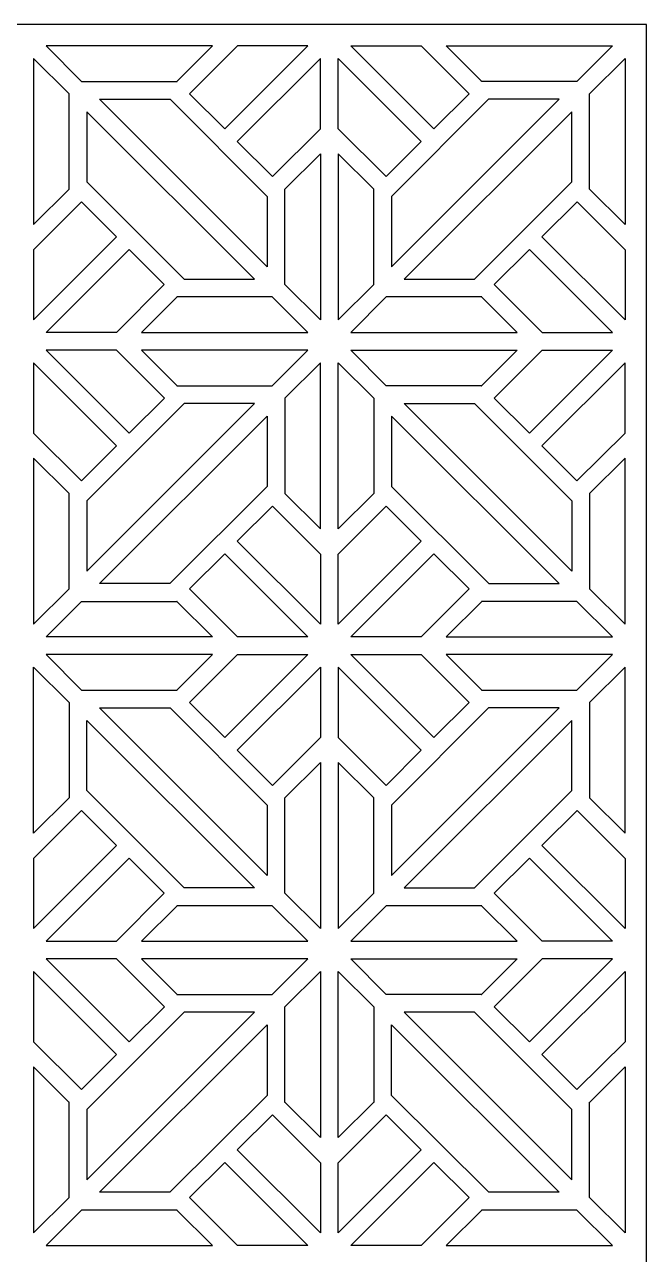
# Model space of a CAD drawing. Header units: centimetres. Extents: x -9.7 to 10.1, y -10.4 to 8.8.
# Drawn here: x -4.83 to 0, y -0.8 to 8.77 of the extents above; entities that cross this region are included whole.
import ezdxf

# ---------------------------------------------------------------- set-up
doc = ezdxf.new("R2010")
doc.units = ezdxf.units.CM
doc.header["$MEASUREMENT"] = 0

msp = doc.modelspace()

# ---------------------------------------------------------------- linework, layer by layer
at = {"color": 177}
for points, knots in [([(-9.6675, -10.37523), (-9.6675, -10.37523), (-9.6675, 8.76644), (-9.6675, 8.76644), (-9.6675, 8.76644), (-9.6675, 8.76644), (0, 8.76644), (0, 8.76644), (0, 8.76644), (0, 8.76644), (0, -10.37523), (0, -10.37523), (0, -10.37523), (0, -10.37523), (-9.6675, -10.37523), (-9.6675, -10.37523)], [0, 0, 0, 0, 0.2, 0.2, 0.2, 0.2, 0.4, 0.4, 0.4, 0.4, 0.6, 0.6, 0.6, 0.6, 1, 1, 1, 1]), ([(-3.64948, 8.32535), (-3.64948, 8.32535), (-3.64864, 8.3245), (-3.64864, 8.3245), (-3.64864, 8.3245), (-3.64864, 8.3245), (-4.39083, 8.3245), (-4.39083, 8.3245), (-4.39083, 8.3245), (-4.39083, 8.3245), (-4.66705, 8.60071), (-4.66705, 8.60071), (-4.66705, 8.60071), (-4.66705, 8.60071), (-3.37411, 8.60071), (-3.37411, 8.60071), (-3.37411, 8.60071), (-3.37411, 8.60071), (-3.65033, 8.3245), (-3.65033, 8.3245), (-3.65033, 8.3245), (-3.65033, 8.3245), (-3.64948, 8.32535), (-3.64948, 8.32535)], [0, 0, 0, 0, 0.1428571, 0.1428571, 0.1428571, 0.1428571, 0.2857143, 0.2857143, 0.2857143, 0.2857143, 0.4285714, 0.4285714, 0.4285714, 0.4285714, 0.5714286, 0.5714286, 0.5714286, 0.5714286, 0.7142857, 0.7142857, 0.7142857, 0.7142857, 1, 1, 1, 1]), ([(-3.55183, 8.22769), (-3.55183, 8.22769), (-3.17881, 8.60071), (-3.17881, 8.60071), (-3.17881, 8.60071), (-3.17881, 8.60071), (-2.63193, 8.60071), (-2.63193, 8.60071), (-2.63193, 8.60071), (-2.63193, 8.60071), (-3.27839, 7.95425), (-3.27839, 7.95425), (-3.27839, 7.95425), (-3.27839, 7.95425), (-3.55183, 8.22769), (-3.55183, 8.22769)], [0, 0, 0, 0, 0.2, 0.2, 0.2, 0.2, 0.4, 0.4, 0.4, 0.4, 0.6, 0.6, 0.6, 0.6, 1, 1, 1, 1]), ([(-1.37861, 8.22769), (-1.37861, 8.22769), (-1.75163, 8.60071), (-1.75163, 8.60071), (-1.75163, 8.60071), (-1.75163, 8.60071), (-2.2985, 8.60071), (-2.2985, 8.60071), (-2.2985, 8.60071), (-2.2985, 8.60071), (-1.65204, 7.95425), (-1.65204, 7.95425), (-1.65204, 7.95425), (-1.65204, 7.95425), (-1.37861, 8.22769), (-1.37861, 8.22769)], [0, 0, 0, 0, 0.2, 0.2, 0.2, 0.2, 0.4, 0.4, 0.4, 0.4, 0.6, 0.6, 0.6, 0.6, 1, 1, 1, 1]), ([(-1.28095, 8.32535), (-1.28095, 8.32535), (-1.28179, 8.3245), (-1.28179, 8.3245), (-1.28179, 8.3245), (-1.28179, 8.3245), (-0.5396, 8.3245), (-0.5396, 8.3245), (-0.5396, 8.3245), (-0.5396, 8.3245), (-0.26338, 8.60071), (-0.26338, 8.60071), (-0.26338, 8.60071), (-0.26338, 8.60071), (-1.55632, 8.60071), (-1.55632, 8.60071), (-1.55632, 8.60071), (-1.55632, 8.60071), (-1.2801, 8.3245), (-1.2801, 8.3245), (-1.2801, 8.3245), (-1.2801, 8.3245), (-1.28095, 8.32535), (-1.28095, 8.32535)], [0, 0, 0, 0, 0.1428571, 0.1428571, 0.1428571, 0.1428571, 0.2857143, 0.2857143, 0.2857143, 0.2857143, 0.4285714, 0.4285714, 0.4285714, 0.4285714, 0.5714286, 0.5714286, 0.5714286, 0.5714286, 0.7142857, 0.7142857, 0.7142857, 0.7142857, 1, 1, 1, 1]), ([(-4.48848, 7.48634), (-4.48848, 7.48634), (-4.7647, 7.21012), (-4.7647, 7.21012), (-4.7647, 7.21012), (-4.7647, 7.21012), (-4.7647, 8.50306), (-4.7647, 8.50306), (-4.7647, 8.50306), (-4.7647, 8.50306), (-4.48848, 8.22684), (-4.48848, 8.22684), (-4.48848, 8.22684), (-4.48848, 8.22684), (-4.48848, 7.48465), (-4.48848, 7.48465), (-4.48848, 7.48465), (-4.48848, 7.48465), (-4.48848, 7.48634), (-4.48848, 7.48634)], [0, 0, 0, 0, 0.1666667, 0.1666667, 0.1666667, 0.1666667, 0.3333333, 0.3333333, 0.3333333, 0.3333333, 0.5, 0.5, 0.5, 0.5, 0.6666667, 0.6666667, 0.6666667, 0.6666667, 1, 1, 1, 1]), ([(-3.18073, 7.85659), (-3.18073, 7.85659), (-2.53427, 8.50306), (-2.53427, 8.50306), (-2.53427, 8.50306), (-2.53427, 8.50306), (-2.53427, 7.95618), (-2.53427, 7.95618), (-2.53427, 7.95618), (-2.53427, 7.95618), (-2.9073, 7.58315), (-2.9073, 7.58315), (-2.9073, 7.58315), (-2.9073, 7.58315), (-3.18073, 7.85659), (-3.18073, 7.85659)], [0, 0, 0, 0, 0.2, 0.2, 0.2, 0.2, 0.4, 0.4, 0.4, 0.4, 0.6, 0.6, 0.6, 0.6, 1, 1, 1, 1]), ([(-1.7497, 7.85659), (-1.7497, 7.85659), (-2.39616, 8.50306), (-2.39616, 8.50306), (-2.39616, 8.50306), (-2.39616, 8.50306), (-2.39616, 7.95618), (-2.39616, 7.95618), (-2.39616, 7.95618), (-2.39616, 7.95618), (-2.02313, 7.58315), (-2.02313, 7.58315), (-2.02313, 7.58315), (-2.02313, 7.58315), (-1.7497, 7.85659), (-1.7497, 7.85659)], [0, 0, 0, 0, 0.2, 0.2, 0.2, 0.2, 0.4, 0.4, 0.4, 0.4, 0.6, 0.6, 0.6, 0.6, 1, 1, 1, 1]), ([(-0.44195, 7.48634), (-0.44195, 7.48634), (-0.16573, 7.21012), (-0.16573, 7.21012), (-0.16573, 7.21012), (-0.16573, 7.21012), (-0.16573, 8.50306), (-0.16573, 8.50306), (-0.16573, 8.50306), (-0.16573, 8.50306), (-0.44195, 8.22684), (-0.44195, 8.22684), (-0.44195, 8.22684), (-0.44195, 8.22684), (-0.44195, 7.48465), (-0.44195, 7.48465), (-0.44195, 7.48465), (-0.44195, 7.48465), (-0.44195, 7.48634), (-0.44195, 7.48634)], [0, 0, 0, 0, 0.1666667, 0.1666667, 0.1666667, 0.1666667, 0.3333333, 0.3333333, 0.3333333, 0.3333333, 0.5, 0.5, 0.5, 0.5, 0.6666667, 0.6666667, 0.6666667, 0.6666667, 1, 1, 1, 1]), ([(-2.94859, 7.42914), (-2.94859, 7.42914), (-3.70312, 8.18571), (-3.70312, 8.18571), (-3.70312, 8.18571), (-3.70312, 8.18571), (-4.25272, 8.18639), (-4.25272, 8.18639), (-4.25272, 8.18639), (-4.25272, 8.18639), (-2.94859, 6.88226), (-2.94859, 6.88226), (-2.94859, 6.88226), (-2.94859, 6.88226), (-2.94859, 7.42914), (-2.94859, 7.42914)], [0, 0, 0, 0, 0.2, 0.2, 0.2, 0.2, 0.4, 0.4, 0.4, 0.4, 0.6, 0.6, 0.6, 0.6, 1, 1, 1, 1]), ([(-1.98184, 7.42914), (-1.98184, 7.42914), (-1.22732, 8.18571), (-1.22732, 8.18571), (-1.22732, 8.18571), (-1.22732, 8.18571), (-0.67771, 8.18639), (-0.67771, 8.18639), (-0.67771, 8.18639), (-0.67771, 8.18639), (-1.98184, 6.88226), (-1.98184, 6.88226), (-1.98184, 6.88226), (-1.98184, 6.88226), (-1.98184, 7.42914), (-1.98184, 7.42914)], [0, 0, 0, 0, 0.2, 0.2, 0.2, 0.2, 0.4, 0.4, 0.4, 0.4, 0.6, 0.6, 0.6, 0.6, 1, 1, 1, 1]), ([(-3.59313, 6.7846), (-3.59313, 6.7846), (-4.35038, 7.54186), (-4.35038, 7.54186), (-4.35038, 7.54186), (-4.35038, 7.54186), (-4.35038, 8.08873), (-4.35038, 8.08873), (-4.35038, 8.08873), (-4.35038, 8.08873), (-3.04625, 6.7846), (-3.04625, 6.7846), (-3.04625, 6.7846), (-3.04625, 6.7846), (-3.59313, 6.7846), (-3.59313, 6.7846)], [0, 0, 0, 0, 0.2, 0.2, 0.2, 0.2, 0.4, 0.4, 0.4, 0.4, 0.6, 0.6, 0.6, 0.6, 1, 1, 1, 1]), ([(-1.33731, 6.7846), (-1.33731, 6.7846), (-1.88419, 6.7846), (-1.88419, 6.7846), (-1.88419, 6.7846), (-1.88419, 6.7846), (-0.58006, 8.08873), (-0.58006, 8.08873), (-0.58006, 8.08873), (-0.58006, 8.08873), (-0.58006, 7.54186), (-0.58006, 7.54186), (-0.58006, 7.54186), (-0.58006, 7.54186), (-1.33731, 6.7846), (-1.33731, 6.7846)], [0, 0, 0, 0, 0.2, 0.2, 0.2, 0.2, 0.4, 0.4, 0.4, 0.4, 0.6, 0.6, 0.6, 0.6, 1, 1, 1, 1]), ([(-2.80964, 7.4855), (-2.80964, 7.4855), (-2.81048, 7.48634), (-2.81048, 7.48634), (-2.81048, 7.48634), (-2.81048, 7.48634), (-2.81048, 6.74415), (-2.81048, 6.74415), (-2.81048, 6.74415), (-2.81048, 6.74415), (-2.53427, 6.46794), (-2.53427, 6.46794), (-2.53427, 6.46794), (-2.53427, 6.46794), (-2.53427, 7.76087), (-2.53427, 7.76087), (-2.53427, 7.76087), (-2.53427, 7.76087), (-2.81048, 7.48465), (-2.81048, 7.48465), (-2.81048, 7.48465), (-2.81048, 7.48465), (-2.80964, 7.4855), (-2.80964, 7.4855)], [0, 0, 0, 0, 0.1428571, 0.1428571, 0.1428571, 0.1428571, 0.2857143, 0.2857143, 0.2857143, 0.2857143, 0.4285714, 0.4285714, 0.4285714, 0.4285714, 0.5714286, 0.5714286, 0.5714286, 0.5714286, 0.7142857, 0.7142857, 0.7142857, 0.7142857, 1, 1, 1, 1]), ([(-2.12079, 7.4855), (-2.12079, 7.4855), (-2.11995, 7.48634), (-2.11995, 7.48634), (-2.11995, 7.48634), (-2.11995, 7.48634), (-2.11995, 6.74415), (-2.11995, 6.74415), (-2.11995, 6.74415), (-2.11995, 6.74415), (-2.39616, 6.46794), (-2.39616, 6.46794), (-2.39616, 6.46794), (-2.39616, 6.46794), (-2.39616, 7.76087), (-2.39616, 7.76087), (-2.39616, 7.76087), (-2.39616, 7.76087), (-2.11995, 7.48465), (-2.11995, 7.48465), (-2.11995, 7.48465), (-2.11995, 7.48465), (-2.12079, 7.4855), (-2.12079, 7.4855)], [0, 0, 0, 0, 0.1428571, 0.1428571, 0.1428571, 0.1428571, 0.2857143, 0.2857143, 0.2857143, 0.2857143, 0.4285714, 0.4285714, 0.4285714, 0.4285714, 0.5714286, 0.5714286, 0.5714286, 0.5714286, 0.7142857, 0.7142857, 0.7142857, 0.7142857, 1, 1, 1, 1]), ([(-4.7647, 7.01482), (-4.7647, 7.01482), (-4.39168, 7.38784), (-4.39168, 7.38784), (-4.39168, 7.38784), (-4.39168, 7.38784), (-4.11823, 7.1144), (-4.11823, 7.1144), (-4.11823, 7.1144), (-4.11823, 7.1144), (-4.7647, 6.46794), (-4.7647, 6.46794), (-4.7647, 6.46794), (-4.7647, 6.46794), (-4.7647, 7.01482), (-4.7647, 7.01482)], [0, 0, 0, 0, 0.2, 0.2, 0.2, 0.2, 0.4, 0.4, 0.4, 0.4, 0.6, 0.6, 0.6, 0.6, 1, 1, 1, 1]), ([(-0.16573, 7.01482), (-0.16573, 7.01482), (-0.53876, 7.38784), (-0.53876, 7.38784), (-0.53876, 7.38784), (-0.53876, 7.38784), (-0.8122, 7.1144), (-0.8122, 7.1144), (-0.8122, 7.1144), (-0.8122, 7.1144), (-0.16573, 6.46794), (-0.16573, 6.46794), (-0.16573, 6.46794), (-0.16573, 6.46794), (-0.16573, 7.01482), (-0.16573, 7.01482)], [0, 0, 0, 0, 0.2, 0.2, 0.2, 0.2, 0.4, 0.4, 0.4, 0.4, 0.6, 0.6, 0.6, 0.6, 1, 1, 1, 1]), ([(-4.12017, 6.37028), (-4.12017, 6.37028), (-3.74814, 6.74431), (-3.74814, 6.74431), (-3.74814, 6.74431), (-3.74814, 6.74431), (-4.02058, 7.01675), (-4.02058, 7.01675), (-4.02058, 7.01675), (-4.02058, 7.01675), (-4.66705, 6.37028), (-4.66705, 6.37028), (-4.66705, 6.37028), (-4.66705, 6.37028), (-4.12017, 6.37028), (-4.12017, 6.37028)], [0, 0, 0, 0, 0.2, 0.2, 0.2, 0.2, 0.4, 0.4, 0.4, 0.4, 0.6, 0.6, 0.6, 0.6, 1, 1, 1, 1]), ([(-0.81026, 6.37028), (-0.81026, 6.37028), (-1.18229, 6.74431), (-1.18229, 6.74431), (-1.18229, 6.74431), (-1.18229, 6.74431), (-0.90985, 7.01675), (-0.90985, 7.01675), (-0.90985, 7.01675), (-0.90985, 7.01675), (-0.26338, 6.37028), (-0.26338, 6.37028), (-0.26338, 6.37028), (-0.26338, 6.37028), (-0.81026, 6.37028), (-0.81026, 6.37028)], [0, 0, 0, 0, 0.2, 0.2, 0.2, 0.2, 0.4, 0.4, 0.4, 0.4, 0.6, 0.6, 0.6, 0.6, 1, 1, 1, 1]), ([(-3.64948, 6.64565), (-3.64948, 6.64565), (-3.65033, 6.64649), (-3.65033, 6.64649), (-3.65033, 6.64649), (-3.65033, 6.64649), (-2.90814, 6.64649), (-2.90814, 6.64649), (-2.90814, 6.64649), (-2.90814, 6.64649), (-2.63193, 6.37028), (-2.63193, 6.37028), (-2.63193, 6.37028), (-2.63193, 6.37028), (-3.92485, 6.37028), (-3.92485, 6.37028), (-3.92485, 6.37028), (-3.92485, 6.37028), (-3.64864, 6.64649), (-3.64864, 6.64649), (-3.64864, 6.64649), (-3.64864, 6.64649), (-3.64948, 6.64565), (-3.64948, 6.64565)], [0, 0, 0, 0, 0.1428571, 0.1428571, 0.1428571, 0.1428571, 0.2857143, 0.2857143, 0.2857143, 0.2857143, 0.4285714, 0.4285714, 0.4285714, 0.4285714, 0.5714286, 0.5714286, 0.5714286, 0.5714286, 0.7142857, 0.7142857, 0.7142857, 0.7142857, 1, 1, 1, 1]), ([(-1.28179, 6.64649), (-1.28179, 6.64649), (-1.00558, 6.37028), (-1.00558, 6.37028), (-1.00558, 6.37028), (-1.00558, 6.37028), (-2.2985, 6.37028), (-2.2985, 6.37028), (-2.2985, 6.37028), (-2.2985, 6.37028), (-2.02229, 6.64649), (-2.02229, 6.64649), (-2.02229, 6.64649), (-2.02229, 6.64649), (-1.2801, 6.64649), (-1.2801, 6.64649), (-1.2801, 6.64649), (-1.2801, 6.64649), (-1.28095, 6.64565), (-1.28095, 6.64565), (-1.28095, 6.64565), (-1.28095, 6.64565), (-1.28179, 6.64649), (-1.28179, 6.64649)], [0, 0, 0, 0, 0.1428571, 0.1428571, 0.1428571, 0.1428571, 0.2857143, 0.2857143, 0.2857143, 0.2857143, 0.4285714, 0.4285714, 0.4285714, 0.4285714, 0.5714286, 0.5714286, 0.5714286, 0.5714286, 0.7142857, 0.7142857, 0.7142857, 0.7142857, 1, 1, 1, 1]), ([(-4.12017, 6.23217), (-4.12017, 6.23217), (-3.74714, 5.85915), (-3.74714, 5.85915), (-3.74714, 5.85915), (-3.74714, 5.85915), (-4.02058, 5.58571), (-4.02058, 5.58571), (-4.02058, 5.58571), (-4.02058, 5.58571), (-4.66705, 6.23217), (-4.66705, 6.23217), (-4.66705, 6.23217), (-4.66705, 6.23217), (-4.12017, 6.23217), (-4.12017, 6.23217)], [0, 0, 0, 0, 0.2, 0.2, 0.2, 0.2, 0.4, 0.4, 0.4, 0.4, 0.6, 0.6, 0.6, 0.6, 1, 1, 1, 1]), ([(-3.64864, 5.95596), (-3.64864, 5.95596), (-3.92485, 6.23217), (-3.92485, 6.23217), (-3.92485, 6.23217), (-3.92485, 6.23217), (-2.63193, 6.23217), (-2.63193, 6.23217), (-2.63193, 6.23217), (-2.63193, 6.23217), (-2.90814, 5.95596), (-2.90814, 5.95596), (-2.90814, 5.95596), (-2.90814, 5.95596), (-3.65033, 5.95596), (-3.65033, 5.95596), (-3.65033, 5.95596), (-3.65033, 5.95596), (-3.64864, 5.95596), (-3.64864, 5.95596)], [0, 0, 0, 0, 0.1666667, 0.1666667, 0.1666667, 0.1666667, 0.3333333, 0.3333333, 0.3333333, 0.3333333, 0.5, 0.5, 0.5, 0.5, 0.6666667, 0.6666667, 0.6666667, 0.6666667, 1, 1, 1, 1]), ([(-1.28179, 5.95596), (-1.28179, 5.95596), (-1.00558, 6.23217), (-1.00558, 6.23217), (-1.00558, 6.23217), (-1.00558, 6.23217), (-2.2985, 6.23217), (-2.2985, 6.23217), (-2.2985, 6.23217), (-2.2985, 6.23217), (-2.02229, 5.95596), (-2.02229, 5.95596), (-2.02229, 5.95596), (-2.02229, 5.95596), (-1.2801, 5.95596), (-1.2801, 5.95596), (-1.2801, 5.95596), (-1.2801, 5.95596), (-1.28179, 5.95596), (-1.28179, 5.95596)], [0, 0, 0, 0, 0.1666667, 0.1666667, 0.1666667, 0.1666667, 0.3333333, 0.3333333, 0.3333333, 0.3333333, 0.5, 0.5, 0.5, 0.5, 0.6666667, 0.6666667, 0.6666667, 0.6666667, 1, 1, 1, 1]), ([(-0.81026, 6.23217), (-0.81026, 6.23217), (-1.18329, 5.85915), (-1.18329, 5.85915), (-1.18329, 5.85915), (-1.18329, 5.85915), (-0.90985, 5.58571), (-0.90985, 5.58571), (-0.90985, 5.58571), (-0.90985, 5.58571), (-0.26338, 6.23217), (-0.26338, 6.23217), (-0.26338, 6.23217), (-0.26338, 6.23217), (-0.81026, 6.23217), (-0.81026, 6.23217)], [0, 0, 0, 0, 0.2, 0.2, 0.2, 0.2, 0.4, 0.4, 0.4, 0.4, 0.6, 0.6, 0.6, 0.6, 1, 1, 1, 1]), ([(-4.7647, 6.13452), (-4.7647, 6.13452), (-4.11823, 5.48805), (-4.11823, 5.48805), (-4.11823, 5.48805), (-4.11823, 5.48805), (-4.39067, 5.21562), (-4.39067, 5.21562), (-4.39067, 5.21562), (-4.39067, 5.21562), (-4.7647, 5.58764), (-4.7647, 5.58764), (-4.7647, 5.58764), (-4.7647, 5.58764), (-4.7647, 6.13452), (-4.7647, 6.13452)], [0, 0, 0, 0, 0.2, 0.2, 0.2, 0.2, 0.4, 0.4, 0.4, 0.4, 0.6, 0.6, 0.6, 0.6, 1, 1, 1, 1]), ([(-2.80964, 5.11696), (-2.80964, 5.11696), (-2.81048, 5.11611), (-2.81048, 5.11611), (-2.81048, 5.11611), (-2.81048, 5.11611), (-2.81048, 5.85831), (-2.81048, 5.85831), (-2.81048, 5.85831), (-2.81048, 5.85831), (-2.53427, 6.13452), (-2.53427, 6.13452), (-2.53427, 6.13452), (-2.53427, 6.13452), (-2.53427, 4.84159), (-2.53427, 4.84159), (-2.53427, 4.84159), (-2.53427, 4.84159), (-2.81048, 5.1178), (-2.81048, 5.1178), (-2.81048, 5.1178), (-2.81048, 5.1178), (-2.80964, 5.11696), (-2.80964, 5.11696)], [0, 0, 0, 0, 0.1428571, 0.1428571, 0.1428571, 0.1428571, 0.2857143, 0.2857143, 0.2857143, 0.2857143, 0.4285714, 0.4285714, 0.4285714, 0.4285714, 0.5714286, 0.5714286, 0.5714286, 0.5714286, 0.7142857, 0.7142857, 0.7142857, 0.7142857, 1, 1, 1, 1]), ([(-2.12079, 5.11696), (-2.12079, 5.11696), (-2.11995, 5.11611), (-2.11995, 5.11611), (-2.11995, 5.11611), (-2.11995, 5.11611), (-2.11995, 5.85831), (-2.11995, 5.85831), (-2.11995, 5.85831), (-2.11995, 5.85831), (-2.39616, 6.13452), (-2.39616, 6.13452), (-2.39616, 6.13452), (-2.39616, 6.13452), (-2.39616, 4.84159), (-2.39616, 4.84159), (-2.39616, 4.84159), (-2.39616, 4.84159), (-2.11995, 5.1178), (-2.11995, 5.1178), (-2.11995, 5.1178), (-2.11995, 5.1178), (-2.12079, 5.11696), (-2.12079, 5.11696)], [0, 0, 0, 0, 0.1428571, 0.1428571, 0.1428571, 0.1428571, 0.2857143, 0.2857143, 0.2857143, 0.2857143, 0.4285714, 0.4285714, 0.4285714, 0.4285714, 0.5714286, 0.5714286, 0.5714286, 0.5714286, 0.7142857, 0.7142857, 0.7142857, 0.7142857, 1, 1, 1, 1]), ([(-0.16573, 5.58764), (-0.16573, 5.58764), (-0.53976, 5.21562), (-0.53976, 5.21562), (-0.53976, 5.21562), (-0.53976, 5.21562), (-0.8122, 5.48805), (-0.8122, 5.48805), (-0.8122, 5.48805), (-0.8122, 5.48805), (-0.16573, 6.13452), (-0.16573, 6.13452), (-0.16573, 6.13452), (-0.16573, 6.13452), (-0.16573, 5.58764), (-0.16573, 5.58764)], [0, 0, 0, 0, 0.2, 0.2, 0.2, 0.2, 0.4, 0.4, 0.4, 0.4, 0.6, 0.6, 0.6, 0.6, 1, 1, 1, 1]), ([(-4.35038, 5.0606), (-4.35038, 5.0606), (-3.59313, 5.81785), (-3.59313, 5.81785), (-3.59313, 5.81785), (-3.59313, 5.81785), (-3.04625, 5.81785), (-3.04625, 5.81785), (-3.04625, 5.81785), (-3.04625, 5.81785), (-4.35038, 4.51372), (-4.35038, 4.51372), (-4.35038, 4.51372), (-4.35038, 4.51372), (-4.35038, 5.0606), (-4.35038, 5.0606)], [0, 0, 0, 0, 0.2, 0.2, 0.2, 0.2, 0.4, 0.4, 0.4, 0.4, 0.6, 0.6, 0.6, 0.6, 1, 1, 1, 1]), ([(-0.58006, 5.0606), (-0.58006, 5.0606), (-1.33731, 5.81785), (-1.33731, 5.81785), (-1.33731, 5.81785), (-1.33731, 5.81785), (-1.88419, 5.81785), (-1.88419, 5.81785), (-1.88419, 5.81785), (-1.88419, 5.81785), (-0.58006, 4.51372), (-0.58006, 4.51372), (-0.58006, 4.51372), (-0.58006, 4.51372), (-0.58006, 5.0606), (-0.58006, 5.0606)], [0, 0, 0, 0, 0.2, 0.2, 0.2, 0.2, 0.4, 0.4, 0.4, 0.4, 0.6, 0.6, 0.6, 0.6, 1, 1, 1, 1]), ([(-3.70585, 4.41607), (-3.70585, 4.41607), (-2.94928, 5.17059), (-2.94928, 5.17059), (-2.94928, 5.17059), (-2.94928, 5.17059), (-2.94859, 5.7202), (-2.94859, 5.7202), (-2.94859, 5.7202), (-2.94859, 5.7202), (-4.25272, 4.41607), (-4.25272, 4.41607), (-4.25272, 4.41607), (-4.25272, 4.41607), (-3.70585, 4.41607), (-3.70585, 4.41607)], [0, 0, 0, 0, 0.2, 0.2, 0.2, 0.2, 0.4, 0.4, 0.4, 0.4, 0.6, 0.6, 0.6, 0.6, 1, 1, 1, 1]), ([(-1.22458, 4.41607), (-1.22458, 4.41607), (-1.98116, 5.17059), (-1.98116, 5.17059), (-1.98116, 5.17059), (-1.98116, 5.17059), (-1.98184, 5.7202), (-1.98184, 5.7202), (-1.98184, 5.7202), (-1.98184, 5.7202), (-0.67771, 4.41607), (-0.67771, 4.41607), (-0.67771, 4.41607), (-0.67771, 4.41607), (-1.22458, 4.41607), (-1.22458, 4.41607)], [0, 0, 0, 0, 0.2, 0.2, 0.2, 0.2, 0.4, 0.4, 0.4, 0.4, 0.6, 0.6, 0.6, 0.6, 1, 1, 1, 1]), ([(-4.48933, 5.11696), (-4.48933, 5.11696), (-4.48849, 5.1178), (-4.48849, 5.1178), (-4.48849, 5.1178), (-4.48849, 5.1178), (-4.48849, 4.37561), (-4.48849, 4.37561), (-4.48849, 4.37561), (-4.48849, 4.37561), (-4.7647, 4.0994), (-4.7647, 4.0994), (-4.7647, 4.0994), (-4.7647, 4.0994), (-4.7647, 5.39233), (-4.7647, 5.39233), (-4.7647, 5.39233), (-4.7647, 5.39233), (-4.48849, 5.11611), (-4.48849, 5.11611), (-4.48849, 5.11611), (-4.48849, 5.11611), (-4.48933, 5.11696), (-4.48933, 5.11696)], [0, 0, 0, 0, 0.1428571, 0.1428571, 0.1428571, 0.1428571, 0.2857143, 0.2857143, 0.2857143, 0.2857143, 0.4285714, 0.4285714, 0.4285714, 0.4285714, 0.5714286, 0.5714286, 0.5714286, 0.5714286, 0.7142857, 0.7142857, 0.7142857, 0.7142857, 1, 1, 1, 1]), ([(-0.44195, 5.11611), (-0.44195, 5.11611), (-0.16573, 5.39233), (-0.16573, 5.39233), (-0.16573, 5.39233), (-0.16573, 5.39233), (-0.16573, 4.0994), (-0.16573, 4.0994), (-0.16573, 4.0994), (-0.16573, 4.0994), (-0.44195, 4.37561), (-0.44195, 4.37561), (-0.44195, 4.37561), (-0.44195, 4.37561), (-0.44195, 5.1178), (-0.44195, 5.1178), (-0.44195, 5.1178), (-0.44195, 5.1178), (-0.4411, 5.11696), (-0.4411, 5.11696), (-0.4411, 5.11696), (-0.4411, 5.11696), (-0.44195, 5.11611), (-0.44195, 5.11611)], [0, 0, 0, 0, 0.1428571, 0.1428571, 0.1428571, 0.1428571, 0.2857143, 0.2857143, 0.2857143, 0.2857143, 0.4285714, 0.4285714, 0.4285714, 0.4285714, 0.5714286, 0.5714286, 0.5714286, 0.5714286, 0.7142857, 0.7142857, 0.7142857, 0.7142857, 1, 1, 1, 1]), ([(-3.18073, 4.74586), (-3.18073, 4.74586), (-2.53427, 4.0994), (-2.53427, 4.0994), (-2.53427, 4.0994), (-2.53427, 4.0994), (-2.53427, 4.64627), (-2.53427, 4.64627), (-2.53427, 4.64627), (-2.53427, 4.64627), (-2.9073, 5.0193), (-2.9073, 5.0193), (-2.9073, 5.0193), (-2.9073, 5.0193), (-3.18073, 4.74586), (-3.18073, 4.74586)], [0, 0, 0, 0, 0.2, 0.2, 0.2, 0.2, 0.4, 0.4, 0.4, 0.4, 0.6, 0.6, 0.6, 0.6, 1, 1, 1, 1]), ([(-2.02313, 5.0193), (-2.02313, 5.0193), (-2.39616, 4.64627), (-2.39616, 4.64627), (-2.39616, 4.64627), (-2.39616, 4.64627), (-2.39616, 4.0994), (-2.39616, 4.0994), (-2.39616, 4.0994), (-2.39616, 4.0994), (-1.7497, 4.74586), (-1.7497, 4.74586), (-1.7497, 4.74586), (-1.7497, 4.74586), (-2.02313, 5.0193), (-2.02313, 5.0193)], [0, 0, 0, 0, 0.2, 0.2, 0.2, 0.2, 0.4, 0.4, 0.4, 0.4, 0.6, 0.6, 0.6, 0.6, 1, 1, 1, 1]), ([(-3.55183, 4.37477), (-3.55183, 4.37477), (-3.17881, 4.00174), (-3.17881, 4.00174), (-3.17881, 4.00174), (-3.17881, 4.00174), (-2.63193, 4.00174), (-2.63193, 4.00174), (-2.63193, 4.00174), (-2.63193, 4.00174), (-3.27839, 4.64821), (-3.27839, 4.64821), (-3.27839, 4.64821), (-3.27839, 4.64821), (-3.55183, 4.37477), (-3.55183, 4.37477)], [0, 0, 0, 0, 0.2, 0.2, 0.2, 0.2, 0.4, 0.4, 0.4, 0.4, 0.6, 0.6, 0.6, 0.6, 1, 1, 1, 1]), ([(-1.65204, 4.64821), (-1.65204, 4.64821), (-2.2985, 4.00174), (-2.2985, 4.00174), (-2.2985, 4.00174), (-2.2985, 4.00174), (-1.75163, 4.00174), (-1.75163, 4.00174), (-1.75163, 4.00174), (-1.75163, 4.00174), (-1.37861, 4.37477), (-1.37861, 4.37477), (-1.37861, 4.37477), (-1.37861, 4.37477), (-1.65204, 4.64821), (-1.65204, 4.64821)], [0, 0, 0, 0, 0.2, 0.2, 0.2, 0.2, 0.4, 0.4, 0.4, 0.4, 0.6, 0.6, 0.6, 0.6, 1, 1, 1, 1]), ([(-3.64948, 4.27711), (-3.64948, 4.27711), (-3.64864, 4.27796), (-3.64864, 4.27796), (-3.64864, 4.27796), (-3.64864, 4.27796), (-4.39083, 4.27796), (-4.39083, 4.27796), (-4.39083, 4.27796), (-4.39083, 4.27796), (-4.66705, 4.00174), (-4.66705, 4.00174), (-4.66705, 4.00174), (-4.66705, 4.00174), (-3.37411, 4.00174), (-3.37411, 4.00174), (-3.37411, 4.00174), (-3.37411, 4.00174), (-3.65033, 4.27796), (-3.65033, 4.27796), (-3.65033, 4.27796), (-3.65033, 4.27796), (-3.64948, 4.27711), (-3.64948, 4.27711)], [0, 0, 0, 0, 0.1428571, 0.1428571, 0.1428571, 0.1428571, 0.2857143, 0.2857143, 0.2857143, 0.2857143, 0.4285714, 0.4285714, 0.4285714, 0.4285714, 0.5714286, 0.5714286, 0.5714286, 0.5714286, 0.7142857, 0.7142857, 0.7142857, 0.7142857, 1, 1, 1, 1]), ([(-1.28095, 4.27711), (-1.28095, 4.27711), (-1.28179, 4.27796), (-1.28179, 4.27796), (-1.28179, 4.27796), (-1.28179, 4.27796), (-0.5396, 4.27796), (-0.5396, 4.27796), (-0.5396, 4.27796), (-0.5396, 4.27796), (-0.26338, 4.00174), (-0.26338, 4.00174), (-0.26338, 4.00174), (-0.26338, 4.00174), (-1.55632, 4.00174), (-1.55632, 4.00174), (-1.55632, 4.00174), (-1.55632, 4.00174), (-1.2801, 4.27796), (-1.2801, 4.27796), (-1.2801, 4.27796), (-1.2801, 4.27796), (-1.28095, 4.27711), (-1.28095, 4.27711)], [0, 0, 0, 0, 0.1428571, 0.1428571, 0.1428571, 0.1428571, 0.2857143, 0.2857143, 0.2857143, 0.2857143, 0.4285714, 0.4285714, 0.4285714, 0.4285714, 0.5714286, 0.5714286, 0.5714286, 0.5714286, 0.7142857, 0.7142857, 0.7142857, 0.7142857, 1, 1, 1, 1]), ([(-3.64948, 3.58826), (-3.64948, 3.58826), (-3.64864, 3.58742), (-3.64864, 3.58742), (-3.64864, 3.58742), (-3.64864, 3.58742), (-4.39083, 3.58742), (-4.39083, 3.58742), (-4.39083, 3.58742), (-4.39083, 3.58742), (-4.66705, 3.86364), (-4.66705, 3.86364), (-4.66705, 3.86364), (-4.66705, 3.86364), (-3.37411, 3.86364), (-3.37411, 3.86364), (-3.37411, 3.86364), (-3.37411, 3.86364), (-3.65033, 3.58742), (-3.65033, 3.58742), (-3.65033, 3.58742), (-3.65033, 3.58742), (-3.64948, 3.58826), (-3.64948, 3.58826)], [0, 0, 0, 0, 0.1428571, 0.1428571, 0.1428571, 0.1428571, 0.2857143, 0.2857143, 0.2857143, 0.2857143, 0.4285714, 0.4285714, 0.4285714, 0.4285714, 0.5714286, 0.5714286, 0.5714286, 0.5714286, 0.7142857, 0.7142857, 0.7142857, 0.7142857, 1, 1, 1, 1]), ([(-3.27839, 3.21717), (-3.27839, 3.21717), (-2.63193, 3.86364), (-2.63193, 3.86364), (-2.63193, 3.86364), (-2.63193, 3.86364), (-3.17881, 3.86364), (-3.17881, 3.86364), (-3.17881, 3.86364), (-3.17881, 3.86364), (-3.55183, 3.49061), (-3.55183, 3.49061), (-3.55183, 3.49061), (-3.55183, 3.49061), (-3.27839, 3.21717), (-3.27839, 3.21717)], [0, 0, 0, 0, 0.2, 0.2, 0.2, 0.2, 0.4, 0.4, 0.4, 0.4, 0.6, 0.6, 0.6, 0.6, 1, 1, 1, 1]), ([(-1.37861, 3.49061), (-1.37861, 3.49061), (-1.75163, 3.86364), (-1.75163, 3.86364), (-1.75163, 3.86364), (-1.75163, 3.86364), (-2.2985, 3.86364), (-2.2985, 3.86364), (-2.2985, 3.86364), (-2.2985, 3.86364), (-1.65204, 3.21717), (-1.65204, 3.21717), (-1.65204, 3.21717), (-1.65204, 3.21717), (-1.37861, 3.49061), (-1.37861, 3.49061)], [0, 0, 0, 0, 0.2, 0.2, 0.2, 0.2, 0.4, 0.4, 0.4, 0.4, 0.6, 0.6, 0.6, 0.6, 1, 1, 1, 1]), ([(-1.2801, 3.58742), (-1.2801, 3.58742), (-1.55632, 3.86364), (-1.55632, 3.86364), (-1.55632, 3.86364), (-1.55632, 3.86364), (-0.26338, 3.86364), (-0.26338, 3.86364), (-0.26338, 3.86364), (-0.26338, 3.86364), (-0.5396, 3.58742), (-0.5396, 3.58742), (-0.5396, 3.58742), (-0.5396, 3.58742), (-1.28179, 3.58742), (-1.28179, 3.58742), (-1.28179, 3.58742), (-1.28179, 3.58742), (-1.28095, 3.58826), (-1.28095, 3.58826), (-1.28095, 3.58826), (-1.28095, 3.58826), (-1.2801, 3.58742), (-1.2801, 3.58742)], [0, 0, 0, 0, 0.1428571, 0.1428571, 0.1428571, 0.1428571, 0.2857143, 0.2857143, 0.2857143, 0.2857143, 0.4285714, 0.4285714, 0.4285714, 0.4285714, 0.5714286, 0.5714286, 0.5714286, 0.5714286, 0.7142857, 0.7142857, 0.7142857, 0.7142857, 1, 1, 1, 1]), ([(-4.48848, 2.74758), (-4.48848, 2.74758), (-4.48848, 3.48976), (-4.48848, 3.48976), (-4.48848, 3.48976), (-4.48848, 3.48976), (-4.7647, 3.76598), (-4.7647, 3.76598), (-4.7647, 3.76598), (-4.7647, 3.76598), (-4.7647, 2.47305), (-4.7647, 2.47305), (-4.7647, 2.47305), (-4.7647, 2.47305), (-4.48848, 2.74926), (-4.48848, 2.74926), (-4.48848, 2.74926), (-4.48848, 2.74926), (-4.48848, 2.74758), (-4.48848, 2.74758)], [0, 0, 0, 0, 0.1666667, 0.1666667, 0.1666667, 0.1666667, 0.3333333, 0.3333333, 0.3333333, 0.3333333, 0.5, 0.5, 0.5, 0.5, 0.6666667, 0.6666667, 0.6666667, 0.6666667, 1, 1, 1, 1]), ([(-2.9073, 2.84607), (-2.9073, 2.84607), (-2.53427, 3.2191), (-2.53427, 3.2191), (-2.53427, 3.2191), (-2.53427, 3.2191), (-2.53427, 3.76598), (-2.53427, 3.76598), (-2.53427, 3.76598), (-2.53427, 3.76598), (-3.18073, 3.11951), (-3.18073, 3.11951), (-3.18073, 3.11951), (-3.18073, 3.11951), (-2.9073, 2.84607), (-2.9073, 2.84607)], [0, 0, 0, 0, 0.2, 0.2, 0.2, 0.2, 0.4, 0.4, 0.4, 0.4, 0.6, 0.6, 0.6, 0.6, 1, 1, 1, 1]), ([(-2.02313, 2.84607), (-2.02313, 2.84607), (-2.39616, 3.2191), (-2.39616, 3.2191), (-2.39616, 3.2191), (-2.39616, 3.2191), (-2.39616, 3.76598), (-2.39616, 3.76598), (-2.39616, 3.76598), (-2.39616, 3.76598), (-1.7497, 3.11951), (-1.7497, 3.11951), (-1.7497, 3.11951), (-1.7497, 3.11951), (-2.02313, 2.84607), (-2.02313, 2.84607)], [0, 0, 0, 0, 0.2, 0.2, 0.2, 0.2, 0.4, 0.4, 0.4, 0.4, 0.6, 0.6, 0.6, 0.6, 1, 1, 1, 1]), ([(-0.44195, 2.74758), (-0.44195, 2.74758), (-0.44195, 3.48976), (-0.44195, 3.48976), (-0.44195, 3.48976), (-0.44195, 3.48976), (-0.16573, 3.76598), (-0.16573, 3.76598), (-0.16573, 3.76598), (-0.16573, 3.76598), (-0.16573, 2.47305), (-0.16573, 2.47305), (-0.16573, 2.47305), (-0.16573, 2.47305), (-0.44195, 2.74926), (-0.44195, 2.74926), (-0.44195, 2.74926), (-0.44195, 2.74926), (-0.44195, 2.74758), (-0.44195, 2.74758)], [0, 0, 0, 0, 0.1666667, 0.1666667, 0.1666667, 0.1666667, 0.3333333, 0.3333333, 0.3333333, 0.3333333, 0.5, 0.5, 0.5, 0.5, 0.6666667, 0.6666667, 0.6666667, 0.6666667, 1, 1, 1, 1]), ([(-3.70312, 3.44863), (-3.70312, 3.44863), (-4.25272, 3.44931), (-4.25272, 3.44931), (-4.25272, 3.44931), (-4.25272, 3.44931), (-2.94859, 2.14518), (-2.94859, 2.14518), (-2.94859, 2.14518), (-2.94859, 2.14518), (-2.94859, 2.69206), (-2.94859, 2.69206), (-2.94859, 2.69206), (-2.94859, 2.69206), (-3.70312, 3.44863), (-3.70312, 3.44863)], [0, 0, 0, 0, 0.2, 0.2, 0.2, 0.2, 0.4, 0.4, 0.4, 0.4, 0.6, 0.6, 0.6, 0.6, 1, 1, 1, 1]), ([(-1.98184, 2.69206), (-1.98184, 2.69206), (-1.22732, 3.44863), (-1.22732, 3.44863), (-1.22732, 3.44863), (-1.22732, 3.44863), (-0.67771, 3.44931), (-0.67771, 3.44931), (-0.67771, 3.44931), (-0.67771, 3.44931), (-1.98184, 2.14518), (-1.98184, 2.14518), (-1.98184, 2.14518), (-1.98184, 2.14518), (-1.98184, 2.69206), (-1.98184, 2.69206)], [0, 0, 0, 0, 0.2, 0.2, 0.2, 0.2, 0.4, 0.4, 0.4, 0.4, 0.6, 0.6, 0.6, 0.6, 1, 1, 1, 1]), ([(-4.35038, 3.35166), (-4.35038, 3.35166), (-4.35038, 2.80478), (-4.35038, 2.80478), (-4.35038, 2.80478), (-4.35038, 2.80478), (-3.59313, 2.04752), (-3.59313, 2.04752), (-3.59313, 2.04752), (-3.59313, 2.04752), (-3.04625, 2.04752), (-3.04625, 2.04752), (-3.04625, 2.04752), (-3.04625, 2.04752), (-4.35038, 3.35166), (-4.35038, 3.35166)], [0, 0, 0, 0, 0.2, 0.2, 0.2, 0.2, 0.4, 0.4, 0.4, 0.4, 0.6, 0.6, 0.6, 0.6, 1, 1, 1, 1]), ([(-1.88419, 2.04752), (-1.88419, 2.04752), (-0.58006, 3.35166), (-0.58006, 3.35166), (-0.58006, 3.35166), (-0.58006, 3.35166), (-0.58006, 2.80478), (-0.58006, 2.80478), (-0.58006, 2.80478), (-0.58006, 2.80478), (-1.33731, 2.04752), (-1.33731, 2.04752), (-1.33731, 2.04752), (-1.33731, 2.04752), (-1.88419, 2.04752), (-1.88419, 2.04752)], [0, 0, 0, 0, 0.2, 0.2, 0.2, 0.2, 0.4, 0.4, 0.4, 0.4, 0.6, 0.6, 0.6, 0.6, 1, 1, 1, 1]), ([(-2.80964, 2.74842), (-2.80964, 2.74842), (-2.81048, 2.74926), (-2.81048, 2.74926), (-2.81048, 2.74926), (-2.81048, 2.74926), (-2.81048, 2.00708), (-2.81048, 2.00708), (-2.81048, 2.00708), (-2.81048, 2.00708), (-2.53427, 1.73086), (-2.53427, 1.73086), (-2.53427, 1.73086), (-2.53427, 1.73086), (-2.53427, 3.02378), (-2.53427, 3.02378), (-2.53427, 3.02378), (-2.53427, 3.02378), (-2.81048, 2.74758), (-2.81048, 2.74758), (-2.81048, 2.74758), (-2.81048, 2.74758), (-2.80964, 2.74842), (-2.80964, 2.74842)], [0, 0, 0, 0, 0.1428571, 0.1428571, 0.1428571, 0.1428571, 0.2857143, 0.2857143, 0.2857143, 0.2857143, 0.4285714, 0.4285714, 0.4285714, 0.4285714, 0.5714286, 0.5714286, 0.5714286, 0.5714286, 0.7142857, 0.7142857, 0.7142857, 0.7142857, 1, 1, 1, 1]), ([(-2.12079, 2.74842), (-2.12079, 2.74842), (-2.11995, 2.74926), (-2.11995, 2.74926), (-2.11995, 2.74926), (-2.11995, 2.74926), (-2.11995, 2.00708), (-2.11995, 2.00708), (-2.11995, 2.00708), (-2.11995, 2.00708), (-2.39616, 1.73086), (-2.39616, 1.73086), (-2.39616, 1.73086), (-2.39616, 1.73086), (-2.39616, 3.02378), (-2.39616, 3.02378), (-2.39616, 3.02378), (-2.39616, 3.02378), (-2.11995, 2.74758), (-2.11995, 2.74758), (-2.11995, 2.74758), (-2.11995, 2.74758), (-2.12079, 2.74842), (-2.12079, 2.74842)], [0, 0, 0, 0, 0.1428571, 0.1428571, 0.1428571, 0.1428571, 0.2857143, 0.2857143, 0.2857143, 0.2857143, 0.4285714, 0.4285714, 0.4285714, 0.4285714, 0.5714286, 0.5714286, 0.5714286, 0.5714286, 0.7142857, 0.7142857, 0.7142857, 0.7142857, 1, 1, 1, 1]), ([(-4.7647, 2.27774), (-4.7647, 2.27774), (-4.39168, 2.65076), (-4.39168, 2.65076), (-4.39168, 2.65076), (-4.39168, 2.65076), (-4.11823, 2.37732), (-4.11823, 2.37732), (-4.11823, 2.37732), (-4.11823, 2.37732), (-4.7647, 1.73086), (-4.7647, 1.73086), (-4.7647, 1.73086), (-4.7647, 1.73086), (-4.7647, 2.27774), (-4.7647, 2.27774)], [0, 0, 0, 0, 0.2, 0.2, 0.2, 0.2, 0.4, 0.4, 0.4, 0.4, 0.6, 0.6, 0.6, 0.6, 1, 1, 1, 1]), ([(-0.16573, 2.27774), (-0.16573, 2.27774), (-0.53876, 2.65076), (-0.53876, 2.65076), (-0.53876, 2.65076), (-0.53876, 2.65076), (-0.8122, 2.37732), (-0.8122, 2.37732), (-0.8122, 2.37732), (-0.8122, 2.37732), (-0.16573, 1.73086), (-0.16573, 1.73086), (-0.16573, 1.73086), (-0.16573, 1.73086), (-0.16573, 2.27774), (-0.16573, 2.27774)], [0, 0, 0, 0, 0.2, 0.2, 0.2, 0.2, 0.4, 0.4, 0.4, 0.4, 0.6, 0.6, 0.6, 0.6, 1, 1, 1, 1]), ([(-4.66705, 1.6332), (-4.66705, 1.6332), (-4.02058, 2.27966), (-4.02058, 2.27966), (-4.02058, 2.27966), (-4.02058, 2.27966), (-3.74814, 2.00723), (-3.74814, 2.00723), (-3.74814, 2.00723), (-3.74814, 2.00723), (-4.12017, 1.6332), (-4.12017, 1.6332), (-4.12017, 1.6332), (-4.12017, 1.6332), (-4.66705, 1.6332), (-4.66705, 1.6332)], [0, 0, 0, 0, 0.2, 0.2, 0.2, 0.2, 0.4, 0.4, 0.4, 0.4, 0.6, 0.6, 0.6, 0.6, 1, 1, 1, 1]), ([(-0.26338, 1.6332), (-0.26338, 1.6332), (-0.90985, 2.27966), (-0.90985, 2.27966), (-0.90985, 2.27966), (-0.90985, 2.27966), (-1.18229, 2.00723), (-1.18229, 2.00723), (-1.18229, 2.00723), (-1.18229, 2.00723), (-0.81026, 1.6332), (-0.81026, 1.6332), (-0.81026, 1.6332), (-0.81026, 1.6332), (-0.26338, 1.6332), (-0.26338, 1.6332)], [0, 0, 0, 0, 0.2, 0.2, 0.2, 0.2, 0.4, 0.4, 0.4, 0.4, 0.6, 0.6, 0.6, 0.6, 1, 1, 1, 1]), ([(-3.64948, 1.90857), (-3.64948, 1.90857), (-3.65033, 1.90942), (-3.65033, 1.90942), (-3.65033, 1.90942), (-3.65033, 1.90942), (-2.90814, 1.90942), (-2.90814, 1.90942), (-2.90814, 1.90942), (-2.90814, 1.90942), (-2.63193, 1.6332), (-2.63193, 1.6332), (-2.63193, 1.6332), (-2.63193, 1.6332), (-3.92485, 1.6332), (-3.92485, 1.6332), (-3.92485, 1.6332), (-3.92485, 1.6332), (-3.64864, 1.90942), (-3.64864, 1.90942), (-3.64864, 1.90942), (-3.64864, 1.90942), (-3.64948, 1.90857), (-3.64948, 1.90857)], [0, 0, 0, 0, 0.1428571, 0.1428571, 0.1428571, 0.1428571, 0.2857143, 0.2857143, 0.2857143, 0.2857143, 0.4285714, 0.4285714, 0.4285714, 0.4285714, 0.5714286, 0.5714286, 0.5714286, 0.5714286, 0.7142857, 0.7142857, 0.7142857, 0.7142857, 1, 1, 1, 1]), ([(-1.28179, 1.90942), (-1.28179, 1.90942), (-1.00558, 1.6332), (-1.00558, 1.6332), (-1.00558, 1.6332), (-1.00558, 1.6332), (-2.2985, 1.6332), (-2.2985, 1.6332), (-2.2985, 1.6332), (-2.2985, 1.6332), (-2.02229, 1.90942), (-2.02229, 1.90942), (-2.02229, 1.90942), (-2.02229, 1.90942), (-1.2801, 1.90942), (-1.2801, 1.90942), (-1.2801, 1.90942), (-1.2801, 1.90942), (-1.28095, 1.90857), (-1.28095, 1.90857), (-1.28095, 1.90857), (-1.28095, 1.90857), (-1.28179, 1.90942), (-1.28179, 1.90942)], [0, 0, 0, 0, 0.1428571, 0.1428571, 0.1428571, 0.1428571, 0.2857143, 0.2857143, 0.2857143, 0.2857143, 0.4285714, 0.4285714, 0.4285714, 0.4285714, 0.5714286, 0.5714286, 0.5714286, 0.5714286, 0.7142857, 0.7142857, 0.7142857, 0.7142857, 1, 1, 1, 1]), ([(-4.12017, 1.49509), (-4.12017, 1.49509), (-3.74714, 1.12207), (-3.74714, 1.12207), (-3.74714, 1.12207), (-3.74714, 1.12207), (-4.02058, 0.84863), (-4.02058, 0.84863), (-4.02058, 0.84863), (-4.02058, 0.84863), (-4.66705, 1.49509), (-4.66705, 1.49509), (-4.66705, 1.49509), (-4.66705, 1.49509), (-4.12017, 1.49509), (-4.12017, 1.49509)], [0, 0, 0, 0, 0.2, 0.2, 0.2, 0.2, 0.4, 0.4, 0.4, 0.4, 0.6, 0.6, 0.6, 0.6, 1, 1, 1, 1]), ([(-3.64864, 1.21888), (-3.64864, 1.21888), (-3.92485, 1.49509), (-3.92485, 1.49509), (-3.92485, 1.49509), (-3.92485, 1.49509), (-2.63193, 1.49509), (-2.63193, 1.49509), (-2.63193, 1.49509), (-2.63193, 1.49509), (-2.90814, 1.21888), (-2.90814, 1.21888), (-2.90814, 1.21888), (-2.90814, 1.21888), (-3.65033, 1.21888), (-3.65033, 1.21888), (-3.65033, 1.21888), (-3.65033, 1.21888), (-3.64864, 1.21888), (-3.64864, 1.21888)], [0, 0, 0, 0, 0.1666667, 0.1666667, 0.1666667, 0.1666667, 0.3333333, 0.3333333, 0.3333333, 0.3333333, 0.5, 0.5, 0.5, 0.5, 0.6666667, 0.6666667, 0.6666667, 0.6666667, 1, 1, 1, 1]), ([(-1.28179, 1.21888), (-1.28179, 1.21888), (-1.00558, 1.49509), (-1.00558, 1.49509), (-1.00558, 1.49509), (-1.00558, 1.49509), (-2.2985, 1.49509), (-2.2985, 1.49509), (-2.2985, 1.49509), (-2.2985, 1.49509), (-2.02229, 1.21888), (-2.02229, 1.21888), (-2.02229, 1.21888), (-2.02229, 1.21888), (-1.2801, 1.21888), (-1.2801, 1.21888), (-1.2801, 1.21888), (-1.2801, 1.21888), (-1.28179, 1.21888), (-1.28179, 1.21888)], [0, 0, 0, 0, 0.1666667, 0.1666667, 0.1666667, 0.1666667, 0.3333333, 0.3333333, 0.3333333, 0.3333333, 0.5, 0.5, 0.5, 0.5, 0.6666667, 0.6666667, 0.6666667, 0.6666667, 1, 1, 1, 1]), ([(-0.26338, 1.49509), (-0.26338, 1.49509), (-0.90985, 0.84863), (-0.90985, 0.84863), (-0.90985, 0.84863), (-0.90985, 0.84863), (-1.18329, 1.12207), (-1.18329, 1.12207), (-1.18329, 1.12207), (-1.18329, 1.12207), (-0.81026, 1.49509), (-0.81026, 1.49509), (-0.81026, 1.49509), (-0.81026, 1.49509), (-0.26338, 1.49509), (-0.26338, 1.49509)], [0, 0, 0, 0, 0.2, 0.2, 0.2, 0.2, 0.4, 0.4, 0.4, 0.4, 0.6, 0.6, 0.6, 0.6, 1, 1, 1, 1]), ([(-4.7647, 0.85056), (-4.7647, 0.85056), (-4.7647, 1.39743), (-4.7647, 1.39743), (-4.7647, 1.39743), (-4.7647, 1.39743), (-4.11823, 0.75097), (-4.11823, 0.75097), (-4.11823, 0.75097), (-4.11823, 0.75097), (-4.39067, 0.47854), (-4.39067, 0.47854), (-4.39067, 0.47854), (-4.39067, 0.47854), (-4.7647, 0.85056), (-4.7647, 0.85056)], [0, 0, 0, 0, 0.2, 0.2, 0.2, 0.2, 0.4, 0.4, 0.4, 0.4, 0.6, 0.6, 0.6, 0.6, 1, 1, 1, 1]), ([(-2.81048, 0.38072), (-2.81048, 0.38072), (-2.53427, 0.1045), (-2.53427, 0.1045), (-2.53427, 0.1045), (-2.53427, 0.1045), (-2.53427, 1.39743), (-2.53427, 1.39743), (-2.53427, 1.39743), (-2.53427, 1.39743), (-2.81048, 1.12122), (-2.81048, 1.12122), (-2.81048, 1.12122), (-2.81048, 1.12122), (-2.81048, 0.37903), (-2.81048, 0.37903), (-2.81048, 0.37903), (-2.81048, 0.37903), (-2.80964, 0.37988), (-2.80964, 0.37988), (-2.80964, 0.37988), (-2.80964, 0.37988), (-2.81048, 0.38072), (-2.81048, 0.38072)], [0, 0, 0, 0, 0.1428571, 0.1428571, 0.1428571, 0.1428571, 0.2857143, 0.2857143, 0.2857143, 0.2857143, 0.4285714, 0.4285714, 0.4285714, 0.4285714, 0.5714286, 0.5714286, 0.5714286, 0.5714286, 0.7142857, 0.7142857, 0.7142857, 0.7142857, 1, 1, 1, 1]), ([(-2.12079, 0.37988), (-2.12079, 0.37988), (-2.11995, 0.37903), (-2.11995, 0.37903), (-2.11995, 0.37903), (-2.11995, 0.37903), (-2.11995, 1.12122), (-2.11995, 1.12122), (-2.11995, 1.12122), (-2.11995, 1.12122), (-2.39616, 1.39743), (-2.39616, 1.39743), (-2.39616, 1.39743), (-2.39616, 1.39743), (-2.39616, 0.1045), (-2.39616, 0.1045), (-2.39616, 0.1045), (-2.39616, 0.1045), (-2.11995, 0.38072), (-2.11995, 0.38072), (-2.11995, 0.38072), (-2.11995, 0.38072), (-2.12079, 0.37988), (-2.12079, 0.37988)], [0, 0, 0, 0, 0.1428571, 0.1428571, 0.1428571, 0.1428571, 0.2857143, 0.2857143, 0.2857143, 0.2857143, 0.4285714, 0.4285714, 0.4285714, 0.4285714, 0.5714286, 0.5714286, 0.5714286, 0.5714286, 0.7142857, 0.7142857, 0.7142857, 0.7142857, 1, 1, 1, 1]), ([(-0.16573, 1.39743), (-0.16573, 1.39743), (-0.8122, 0.75097), (-0.8122, 0.75097), (-0.8122, 0.75097), (-0.8122, 0.75097), (-0.53976, 0.47854), (-0.53976, 0.47854), (-0.53976, 0.47854), (-0.53976, 0.47854), (-0.16573, 0.85056), (-0.16573, 0.85056), (-0.16573, 0.85056), (-0.16573, 0.85056), (-0.16573, 1.39743), (-0.16573, 1.39743)], [0, 0, 0, 0, 0.2, 0.2, 0.2, 0.2, 0.4, 0.4, 0.4, 0.4, 0.6, 0.6, 0.6, 0.6, 1, 1, 1, 1]), ([(-4.35038, 0.32352), (-4.35038, 0.32352), (-3.59313, 1.08077), (-3.59313, 1.08077), (-3.59313, 1.08077), (-3.59313, 1.08077), (-3.04625, 1.08077), (-3.04625, 1.08077), (-3.04625, 1.08077), (-3.04625, 1.08077), (-4.35038, -0.22336), (-4.35038, -0.22336), (-4.35038, -0.22336), (-4.35038, -0.22336), (-4.35038, 0.32352), (-4.35038, 0.32352)], [0, 0, 0, 0, 0.2, 0.2, 0.2, 0.2, 0.4, 0.4, 0.4, 0.4, 0.6, 0.6, 0.6, 0.6, 1, 1, 1, 1]), ([(-1.88419, 1.08077), (-1.88419, 1.08077), (-1.33731, 1.08077), (-1.33731, 1.08077), (-1.33731, 1.08077), (-1.33731, 1.08077), (-0.58006, 0.32352), (-0.58006, 0.32352), (-0.58006, 0.32352), (-0.58006, 0.32352), (-0.58006, -0.22336), (-0.58006, -0.22336), (-0.58006, -0.22336), (-0.58006, -0.22336), (-1.88419, 1.08077), (-1.88419, 1.08077)], [0, 0, 0, 0, 0.2, 0.2, 0.2, 0.2, 0.4, 0.4, 0.4, 0.4, 0.6, 0.6, 0.6, 0.6, 1, 1, 1, 1]), ([(-3.70585, -0.32102), (-3.70585, -0.32102), (-2.94928, 0.43351), (-2.94928, 0.43351), (-2.94928, 0.43351), (-2.94928, 0.43351), (-2.94859, 0.98311), (-2.94859, 0.98311), (-2.94859, 0.98311), (-2.94859, 0.98311), (-4.25272, -0.32102), (-4.25272, -0.32102), (-4.25272, -0.32102), (-4.25272, -0.32102), (-3.70585, -0.32102), (-3.70585, -0.32102)], [0, 0, 0, 0, 0.2, 0.2, 0.2, 0.2, 0.4, 0.4, 0.4, 0.4, 0.6, 0.6, 0.6, 0.6, 1, 1, 1, 1]), ([(-0.67771, -0.32102), (-0.67771, -0.32102), (-1.98184, 0.98311), (-1.98184, 0.98311), (-1.98184, 0.98311), (-1.98184, 0.98311), (-1.98116, 0.43351), (-1.98116, 0.43351), (-1.98116, 0.43351), (-1.98116, 0.43351), (-1.22458, -0.32102), (-1.22458, -0.32102), (-1.22458, -0.32102), (-1.22458, -0.32102), (-0.67771, -0.32102), (-0.67771, -0.32102)], [0, 0, 0, 0, 0.2, 0.2, 0.2, 0.2, 0.4, 0.4, 0.4, 0.4, 0.6, 0.6, 0.6, 0.6, 1, 1, 1, 1]), ([(-4.48933, 0.37988), (-4.48933, 0.37988), (-4.48849, 0.38072), (-4.48849, 0.38072), (-4.48849, 0.38072), (-4.48849, 0.38072), (-4.48849, -0.36147), (-4.48849, -0.36147), (-4.48849, -0.36147), (-4.48849, -0.36147), (-4.7647, -0.63768), (-4.7647, -0.63768), (-4.7647, -0.63768), (-4.7647, -0.63768), (-4.7647, 0.65525), (-4.7647, 0.65525), (-4.7647, 0.65525), (-4.7647, 0.65525), (-4.48849, 0.37903), (-4.48849, 0.37903), (-4.48849, 0.37903), (-4.48849, 0.37903), (-4.48933, 0.37988), (-4.48933, 0.37988)], [0, 0, 0, 0, 0.1428571, 0.1428571, 0.1428571, 0.1428571, 0.2857143, 0.2857143, 0.2857143, 0.2857143, 0.4285714, 0.4285714, 0.4285714, 0.4285714, 0.5714286, 0.5714286, 0.5714286, 0.5714286, 0.7142857, 0.7142857, 0.7142857, 0.7142857, 1, 1, 1, 1]), ([(-0.4411, 0.37988), (-0.4411, 0.37988), (-0.44195, 0.38072), (-0.44195, 0.38072), (-0.44195, 0.38072), (-0.44195, 0.38072), (-0.44195, -0.36147), (-0.44195, -0.36147), (-0.44195, -0.36147), (-0.44195, -0.36147), (-0.16573, -0.63768), (-0.16573, -0.63768), (-0.16573, -0.63768), (-0.16573, -0.63768), (-0.16573, 0.65525), (-0.16573, 0.65525), (-0.16573, 0.65525), (-0.16573, 0.65525), (-0.44195, 0.37903), (-0.44195, 0.37903), (-0.44195, 0.37903), (-0.44195, 0.37903), (-0.4411, 0.37988), (-0.4411, 0.37988)], [0, 0, 0, 0, 0.1428571, 0.1428571, 0.1428571, 0.1428571, 0.2857143, 0.2857143, 0.2857143, 0.2857143, 0.4285714, 0.4285714, 0.4285714, 0.4285714, 0.5714286, 0.5714286, 0.5714286, 0.5714286, 0.7142857, 0.7142857, 0.7142857, 0.7142857, 1, 1, 1, 1]), ([(-3.18073, 0.00878), (-3.18073, 0.00878), (-2.53427, -0.63768), (-2.53427, -0.63768), (-2.53427, -0.63768), (-2.53427, -0.63768), (-2.53427, -0.0908), (-2.53427, -0.0908), (-2.53427, -0.0908), (-2.53427, -0.0908), (-2.9073, 0.28222), (-2.9073, 0.28222), (-2.9073, 0.28222), (-2.9073, 0.28222), (-3.18073, 0.00878), (-3.18073, 0.00878)], [0, 0, 0, 0, 0.2, 0.2, 0.2, 0.2, 0.4, 0.4, 0.4, 0.4, 0.6, 0.6, 0.6, 0.6, 1, 1, 1, 1]), ([(-2.02313, 0.28222), (-2.02313, 0.28222), (-2.39616, -0.0908), (-2.39616, -0.0908), (-2.39616, -0.0908), (-2.39616, -0.0908), (-2.39616, -0.63768), (-2.39616, -0.63768), (-2.39616, -0.63768), (-2.39616, -0.63768), (-1.7497, 0.00878), (-1.7497, 0.00878), (-1.7497, 0.00878), (-1.7497, 0.00878), (-2.02313, 0.28222), (-2.02313, 0.28222)], [0, 0, 0, 0, 0.2, 0.2, 0.2, 0.2, 0.4, 0.4, 0.4, 0.4, 0.6, 0.6, 0.6, 0.6, 1, 1, 1, 1]), ([(-3.55183, -0.36232), (-3.55183, -0.36232), (-3.17881, -0.73534), (-3.17881, -0.73534), (-3.17881, -0.73534), (-3.17881, -0.73534), (-2.63193, -0.73534), (-2.63193, -0.73534), (-2.63193, -0.73534), (-2.63193, -0.73534), (-3.27839, -0.08887), (-3.27839, -0.08887), (-3.27839, -0.08887), (-3.27839, -0.08887), (-3.55183, -0.36232), (-3.55183, -0.36232)], [0, 0, 0, 0, 0.2, 0.2, 0.2, 0.2, 0.4, 0.4, 0.4, 0.4, 0.6, 0.6, 0.6, 0.6, 1, 1, 1, 1]), ([(-1.65204, -0.08887), (-1.65204, -0.08887), (-2.2985, -0.73534), (-2.2985, -0.73534), (-2.2985, -0.73534), (-2.2985, -0.73534), (-1.75163, -0.73534), (-1.75163, -0.73534), (-1.75163, -0.73534), (-1.75163, -0.73534), (-1.37861, -0.36232), (-1.37861, -0.36232), (-1.37861, -0.36232), (-1.37861, -0.36232), (-1.65204, -0.08887), (-1.65204, -0.08887)], [0, 0, 0, 0, 0.2, 0.2, 0.2, 0.2, 0.4, 0.4, 0.4, 0.4, 0.6, 0.6, 0.6, 0.6, 1, 1, 1, 1]), ([(-3.65033, -0.45913), (-3.65033, -0.45913), (-3.37411, -0.73534), (-3.37411, -0.73534), (-3.37411, -0.73534), (-3.37411, -0.73534), (-4.66705, -0.73534), (-4.66705, -0.73534), (-4.66705, -0.73534), (-4.66705, -0.73534), (-4.39083, -0.45913), (-4.39083, -0.45913), (-4.39083, -0.45913), (-4.39083, -0.45913), (-3.64864, -0.45913), (-3.64864, -0.45913), (-3.64864, -0.45913), (-3.64864, -0.45913), (-3.64948, -0.45997), (-3.64948, -0.45997), (-3.64948, -0.45997), (-3.64948, -0.45997), (-3.65033, -0.45913), (-3.65033, -0.45913)], [0, 0, 0, 0, 0.1428571, 0.1428571, 0.1428571, 0.1428571, 0.2857143, 0.2857143, 0.2857143, 0.2857143, 0.4285714, 0.4285714, 0.4285714, 0.4285714, 0.5714286, 0.5714286, 0.5714286, 0.5714286, 0.7142857, 0.7142857, 0.7142857, 0.7142857, 1, 1, 1, 1]), ([(-1.28095, -0.45997), (-1.28095, -0.45997), (-1.28179, -0.45913), (-1.28179, -0.45913), (-1.28179, -0.45913), (-1.28179, -0.45913), (-0.5396, -0.45913), (-0.5396, -0.45913), (-0.5396, -0.45913), (-0.5396, -0.45913), (-0.26338, -0.73534), (-0.26338, -0.73534), (-0.26338, -0.73534), (-0.26338, -0.73534), (-1.55632, -0.73534), (-1.55632, -0.73534), (-1.55632, -0.73534), (-1.55632, -0.73534), (-1.2801, -0.45913), (-1.2801, -0.45913), (-1.2801, -0.45913), (-1.2801, -0.45913), (-1.28095, -0.45997), (-1.28095, -0.45997)], [0, 0, 0, 0, 0.1428571, 0.1428571, 0.1428571, 0.1428571, 0.2857143, 0.2857143, 0.2857143, 0.2857143, 0.4285714, 0.4285714, 0.4285714, 0.4285714, 0.5714286, 0.5714286, 0.5714286, 0.5714286, 0.7142857, 0.7142857, 0.7142857, 0.7142857, 1, 1, 1, 1])]:
    msp.add_open_spline(points, degree=3, knots=knots, dxfattribs=at)

doc.saveas('drawing.dxf')
